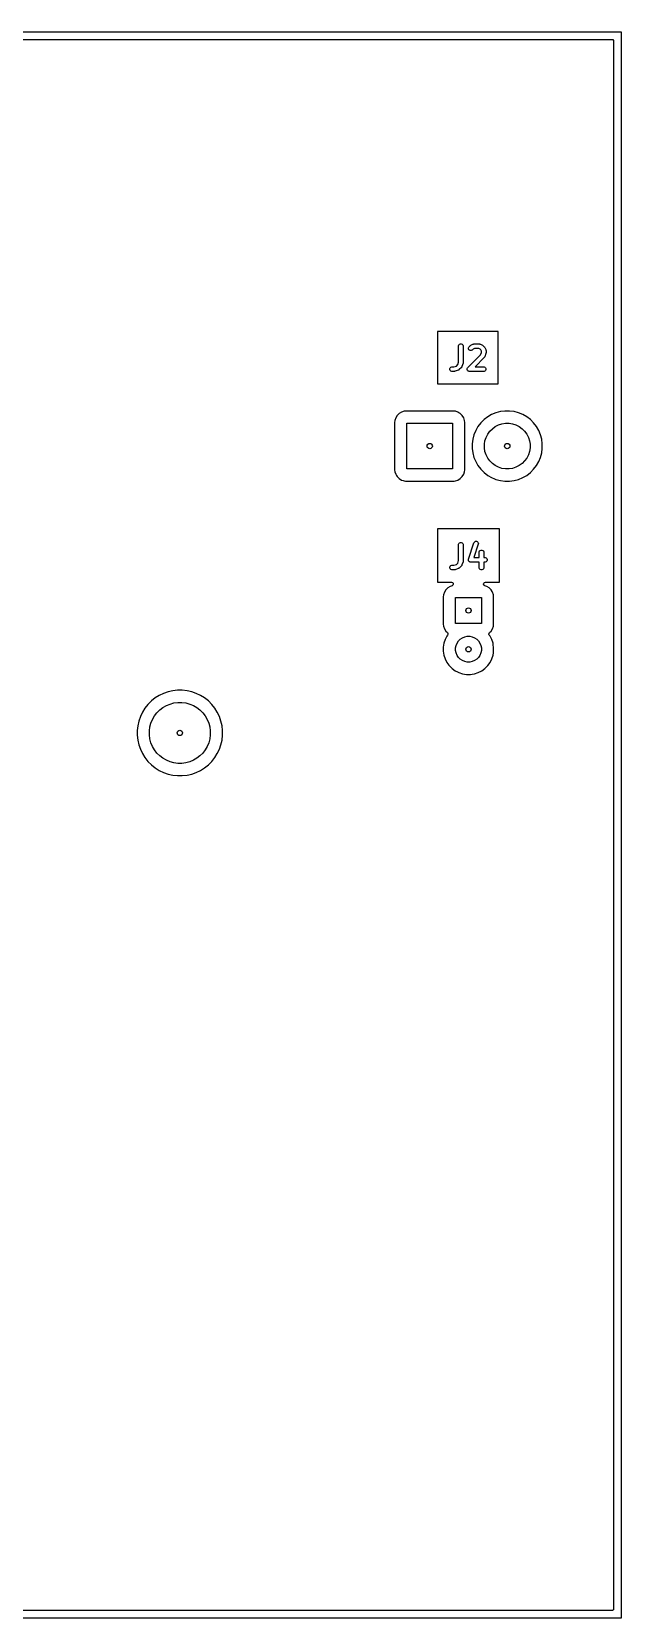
# Model space of a CAD drawing. Extents: x 20 to 124, y -124 to -20.
# Drawn here: x 85.3 to 124, y -124 to -20 of the extents above; entities that cross this region are included whole.
import ezdxf

# ---------------------------------------------------------------- set-up
doc = ezdxf.new("R2010")
doc.units = 0
doc.layers.add('BLACK', color=7, linetype='CONTINUOUS')
doc.layers.add('WHITE', color=7, linetype='CONTINUOUS')

msp = doc.modelspace()

# ---------------------------------------------------------------- linework, layer by layer
at = {"layer": 'BLACK', "linetype": 'CONTINUOUS'}
for p, q in [((20.6245, -20.5005), (123.3755, -20.5005)), ((123.3755, -20.5005), (123.442539, -20.520185)), ((123.442539, -20.520185), (123.488294, -20.572989)), ((123.488294, -20.572989), (123.4995, -20.6245)), ((123.4995, -20.6245), (123.4995, -123.3755)), ((115.937225, -39.658603), (111.953071, -39.658603)), ((111.953071, -39.658603), (111.953071, -43.073053)), ((113.332882, -40.586564), (113.35528, -40.532492)), ((113.35528, -40.532492), (113.396664, -40.491108)), ((113.396664, -40.491108), (113.450736, -40.46871)), ((113.450736, -40.46871), (113.509264, -40.46871)), ((113.509264, -40.46871), (113.563336, -40.491108)), ((113.563336, -40.491108), (113.60472, -40.532492)), ((113.60472, -40.532492), (113.627118, -40.586564)), ((114.114611, -40.561019), (114.127203, -40.553093)), ((114.127203, -40.553093), (114.270061, -40.481664)), ((114.270061, -40.481664), (114.297524, -40.471154)), ((114.297524, -40.471154), (114.302901, -40.470771)), ((114.302901, -40.470771), (114.307879, -40.46871)), ((114.307879, -40.46871), (114.337143, -40.465828)), ((114.337143, -40.465828), (114.694285, -40.465828)), ((114.694285, -40.465828), (114.723549, -40.46871)), ((114.723549, -40.46871), (114.728526, -40.470771)), ((114.728526, -40.470771), (114.733904, -40.471154)), ((114.733904, -40.471154), (114.761367, -40.481664)), ((114.761367, -40.481664), (114.904225, -40.553093)), ((114.904225, -40.553093), (114.916818, -40.56102)), ((115.937225, -43.073053), (115.937225, -39.658603)), ((113.33, -40.615828), (113.332882, -40.586564)), ((113.33, -41.662916), (113.33, -40.615828)), ((113.627118, -40.586564), (113.63, -40.615828)), ((113.63, -40.615828), (113.63, -41.687257)), ((113.945362, -42.009762), (114.777466, -41.177657)), ((113.975739, -40.729422), (113.998136, -40.67535)), ((113.975739, -40.787948), (113.975739, -40.729422)), ((113.998136, -40.84202), (113.975739, -40.787948)), ((113.998136, -40.67535), (114.016791, -40.652619)), ((114.039522, -40.883406), (113.998136, -40.84202)), ((114.016791, -40.652619), (114.088219, -40.581191)), ((114.093594, -40.905803), (114.039522, -40.883406)), ((114.088219, -40.581191), (114.099721, -40.57175)), ((114.15212, -40.905803), (114.093594, -40.905803)), ((114.099721, -40.57175), (114.102317, -40.568758)), ((114.102317, -40.568758), (114.106826, -40.565919)), ((114.106826, -40.565919), (114.110949, -40.562536)), ((114.110949, -40.562536), (114.114611, -40.561019)), ((114.206192, -40.883406), (114.15212, -40.905803)), ((114.228923, -40.864751), (114.206192, -40.883406)), ((114.283139, -40.810535), (114.228923, -40.864751)), ((114.372553, -40.765828), (114.283139, -40.810535)), ((114.658875, -40.765828), (114.372553, -40.765828)), ((115.014637, -41.364751), (114.41356, -41.965828)), ((114.748289, -40.810535), (114.658875, -40.765828)), ((114.785293, -40.847539), (114.748289, -40.810535)), ((114.777466, -41.177657), (114.83, -41.020059)), ((114.83, -40.936952), (114.785293, -40.847539)), ((114.83, -41.020059), (114.83, -40.936952)), ((114.916818, -40.56102), (114.920478, -40.562536)), ((114.920478, -40.562536), (114.924597, -40.565917)), ((114.924597, -40.565917), (114.929111, -40.568758)), ((114.929111, -40.568758), (114.931707, -40.571751)), ((114.931707, -40.571751), (114.943209, -40.581191)), ((114.943209, -40.581191), (115.014637, -40.652619)), ((115.014637, -40.652619), (115.024077, -40.664121)), ((115.033292, -41.342021), (115.014637, -41.364751)), ((115.024077, -40.664121), (115.02707, -40.666717)), ((115.02707, -40.666717), (115.029908, -40.671226)), ((115.029908, -40.671226), (115.033292, -40.675349)), ((115.033292, -40.675349), (115.034808, -40.679011)), ((115.035355, -41.337039), (115.033292, -41.342021)), ((115.034808, -40.679011), (115.042735, -40.691603)), ((115.038885, -41.33297), (115.035355, -41.337039)), ((115.050873, -41.30612), (115.038885, -41.33297)), ((115.042735, -40.691603), (115.114164, -40.834459)), ((115.122302, -41.091835), (115.050873, -41.30612)), ((115.114164, -40.834459), (115.124673, -40.861923)), ((115.125601, -41.077325), (115.122302, -41.091835)), ((115.124673, -40.861923), (115.125054, -40.867297)), ((115.125054, -40.867297), (115.127118, -40.872278)), ((115.127118, -41.073664), (115.125601, -41.077325)), ((115.127118, -40.872278), (115.13, -40.901542)), ((115.12764, -41.068355), (115.127118, -41.073664)), ((115.128822, -41.063161), (115.12764, -41.068355)), ((115.13, -41.0444), (115.128541, -41.059211)), ((115.128541, -41.059211), (115.128822, -41.063161)), ((115.13, -40.901542), (115.13, -41.0444)), ((112.761453, -42.086564), (112.783851, -42.032492)), ((112.761453, -42.145092), (112.761453, -42.086564)), ((112.783851, -42.199164), (112.761453, -42.145092)), ((112.783851, -42.032492), (112.825235, -41.991108)), ((112.825235, -42.240548), (112.783851, -42.199164)), ((112.825235, -41.991108), (112.879307, -41.96871)), ((112.879307, -42.262946), (112.825235, -42.240548)), ((112.879307, -41.96871), (112.908571, -41.965828)), ((112.908571, -42.265828), (112.879307, -42.262946)), ((112.908571, -41.965828), (113.027085, -41.965828)), ((113.051428, -42.265828), (112.908571, -42.265828)), ((113.027085, -41.965828), (113.184687, -41.913294)), ((113.066233, -42.264369), (113.051428, -42.265828)), ((113.070188, -42.264651), (113.066233, -42.264369)), ((113.075389, -42.263468), (113.070188, -42.264651)), ((113.080692, -42.262946), (113.075389, -42.263468)), ((113.084349, -42.26143), (113.080692, -42.262946)), ((113.098862, -42.258131), (113.084349, -42.26143)), ((113.313148, -42.186703), (113.098862, -42.258131)), ((113.184687, -41.913294), (113.277466, -41.820514)), ((113.277466, -41.820514), (113.33, -41.662916)), ((113.339999, -42.174715), (113.313148, -42.186703)), ((113.34407, -42.171183), (113.339999, -42.174715)), ((113.34905, -42.169121), (113.34407, -42.171183)), ((113.37178, -42.150466), (113.34905, -42.169121)), ((113.514637, -42.007608), (113.37178, -42.150466)), ((113.533292, -41.984877), (113.514637, -42.007608)), ((113.535354, -41.979897), (113.533292, -41.984877)), ((113.538885, -41.975827), (113.535354, -41.979897)), ((113.550873, -41.948977), (113.538885, -41.975827)), ((113.622302, -41.734692), (113.550873, -41.948977)), ((113.625601, -41.720182), (113.622302, -41.734692)), ((113.627118, -41.716521), (113.625601, -41.720182)), ((113.62764, -41.711212), (113.627118, -41.716521)), ((113.628822, -41.706018), (113.62764, -41.711212)), ((113.63, -41.687257), (113.628541, -41.702068)), ((113.628541, -41.702068), (113.628822, -41.706018)), ((113.90431, -42.086565), (113.926707, -42.032493)), ((113.90431, -42.145091), (113.90431, -42.086565)), ((113.926707, -42.199163), (113.90431, -42.145091)), ((113.926707, -42.032493), (113.945362, -42.009762)), ((113.968093, -42.240549), (113.926707, -42.199163)), ((113.999767, -42.253668), (113.968093, -42.240549)), ((114.022164, -42.262946), (113.999767, -42.253668)), ((114.051428, -42.265828), (114.022164, -42.262946)), ((114.98, -42.265828), (114.051428, -42.265828)), ((114.41356, -41.965828), (114.98, -41.965828)), ((114.98, -41.965828), (115.009264, -41.96871)), ((115.009264, -42.262946), (114.98, -42.265828)), ((115.009264, -41.96871), (115.063336, -41.991108)), ((115.063336, -42.240548), (115.009264, -42.262946)), ((115.063336, -41.991108), (115.10472, -42.032492)), ((115.10472, -42.199164), (115.063336, -42.240548)), ((115.10472, -42.032492), (115.127118, -42.086564)), ((115.127118, -42.145092), (115.10472, -42.199164)), ((115.127118, -42.086564), (115.127118, -42.145092)), ((111.953071, -43.073053), (115.937225, -43.073053)), ((109.15463, -45.48325), (109.1395, -45.617539)), ((109.1395, -45.617539), (109.1395, -48.70746)), ((109.154631, -45.483245), (109.15463, -45.48325)), ((109.214211, -45.312976), (109.154631, -45.483245)), ((109.310184, -45.160237), (109.214211, -45.312976)), ((109.437737, -45.032684), (109.310184, -45.160237)), ((109.590476, -44.936711), (109.437737, -45.032684)), ((109.760745, -44.877131), (109.590476, -44.936711)), ((109.76075, -44.87713), (109.760745, -44.877131)), ((109.895039, -44.862), (109.76075, -44.87713)), ((109.895046, -44.862), (109.895039, -44.862)), ((112.984954, -44.862), (109.895046, -44.862)), ((109.94, -48.6625), (109.94, -45.6625)), ((109.94, -45.6625), (112.94, -45.6625)), ((112.94, -45.6625), (112.94, -48.6625)), ((112.98496, -44.862), (112.984954, -44.862)), ((113.119249, -44.87713), (112.98496, -44.862)), ((113.119254, -44.877131), (113.119249, -44.87713)), ((113.289523, -44.936711), (113.119254, -44.877131)), ((113.357482, -44.979413), (113.289523, -44.936711)), ((113.442262, -45.032684), (113.357482, -44.979413)), ((113.569816, -45.160238), (113.442262, -45.032684)), ((113.665789, -45.312978), (113.569816, -45.160238)), ((113.725368, -45.483245), (113.665789, -45.312978)), ((113.7405, -45.617546), (113.725368, -45.483245)), ((113.7405, -47.011723), (113.7405, -45.617546)), ((114.786679, -45.642421), (114.603099, -45.881668)), ((114.786685, -45.642414), (114.786679, -45.642421)), ((114.999914, -45.429185), (114.786685, -45.642414)), ((114.999921, -45.429179), (114.999914, -45.429185)), ((115.239168, -45.245599), (114.999921, -45.429179)), ((115.500328, -45.094818), (115.239168, -45.245599)), ((115.500338, -45.094814), (115.500328, -45.094818)), ((115.778939, -44.979413), (115.500338, -45.094814)), ((116.070233, -44.901361), (115.778939, -44.979413)), ((115.945975, -45.776681), (116.169832, -45.703945)), ((116.369206, -44.862001), (116.070233, -44.901361)), ((116.169832, -45.703945), (116.402311, -45.667124)), ((116.369211, -44.862), (116.369206, -44.862001)), ((116.369217, -44.862), (116.369211, -44.862)), ((116.670783, -44.862), (116.369217, -44.862)), ((116.402311, -45.667124), (116.637689, -45.667124)), ((116.637689, -45.667124), (116.870168, -45.703945)), ((116.670788, -44.862), (116.670783, -44.862)), ((116.670793, -44.862001), (116.670788, -44.862)), ((116.969766, -44.901361), (116.670793, -44.862001)), ((116.870168, -45.703945), (117.094025, -45.776681)), ((117.26106, -44.979413), (116.969766, -44.901361)), ((117.539661, -45.094814), (117.26106, -44.979413)), ((117.539671, -45.094818), (117.539661, -45.094814)), ((117.800831, -45.245599), (117.539671, -45.094818)), ((118.040078, -45.429179), (117.800831, -45.245599)), ((118.040085, -45.429185), (118.040078, -45.429179)), ((118.253314, -45.642414), (118.040085, -45.429185)), ((118.25332, -45.642421), (118.253314, -45.642414)), ((118.4369, -45.881668), (118.25332, -45.642421)), ((114.258861, -46.712733), (114.219501, -47.011706)), ((114.336913, -46.421439), (114.258861, -46.712733)), ((114.452314, -46.142838), (114.336913, -46.421439)), ((114.452318, -46.142828), (114.452314, -46.142838)), ((114.603099, -45.881668), (114.452318, -46.142828)), ((115.061445, -46.812332), (115.134181, -46.588475)), ((115.134181, -46.588475), (115.24104, -46.378752)), ((115.24104, -46.378752), (115.379391, -46.188328)), ((115.379391, -46.188328), (115.545828, -46.021891)), ((115.545828, -46.021891), (115.736252, -45.88354)), ((115.736252, -45.88354), (115.945975, -45.776681)), ((117.094025, -45.776681), (117.303748, -45.88354)), ((117.303748, -45.88354), (117.494172, -46.021891)), ((117.494172, -46.021891), (117.660609, -46.188328)), ((117.660609, -46.188328), (117.79896, -46.378752)), ((117.79896, -46.378752), (117.905819, -46.588475)), ((117.905819, -46.588475), (117.978555, -46.812332)), ((118.587683, -46.142832), (118.4369, -45.881668)), ((118.703087, -46.421442), (118.587683, -46.142832)), ((118.781138, -46.712732), (118.703087, -46.421442)), ((118.8205, -47.011717), (118.781138, -46.712732)), ((113.7405, -48.707454), (113.7405, -47.011723)), ((114.219501, -47.011706), (114.2195, -47.011723)), ((114.2195, -47.011723), (114.2195, -47.313276)), ((114.2195, -47.313276), (114.219501, -47.313293)), ((114.219501, -47.313293), (114.258861, -47.612266)), ((114.258861, -47.612266), (114.336913, -47.90356)), ((115.024624, -47.044811), (115.061445, -46.812332)), ((115.024624, -47.280189), (115.024624, -47.044811)), ((115.061445, -47.512668), (115.024624, -47.280189)), ((115.134181, -47.736525), (115.061445, -47.512668)), ((115.24104, -47.946248), (115.134181, -47.736525)), ((117.905819, -47.736525), (117.79896, -47.946248)), ((117.978555, -47.512668), (117.905819, -47.736525)), ((117.978555, -46.812332), (118.015376, -47.044811)), ((118.015376, -47.280189), (117.978555, -47.512668)), ((118.015376, -47.044811), (118.015376, -47.280189)), ((118.703087, -47.903558), (118.781138, -47.612268)), ((118.781138, -47.612268), (118.8205, -47.313283)), ((118.8205, -47.313283), (118.8205, -47.011717)), ((109.1395, -48.70746), (109.15463, -48.841749)), ((109.15463, -48.841749), (109.154631, -48.841754)), ((109.154631, -48.841754), (109.214211, -49.012023)), ((112.94, -48.6625), (109.94, -48.6625)), ((113.665789, -49.012022), (113.725368, -48.841755)), ((113.725368, -48.841755), (113.7405, -48.707454)), ((114.336913, -47.90356), (114.452314, -48.182161)), ((114.452314, -48.182161), (114.452318, -48.182171)), ((114.452318, -48.182171), (114.603099, -48.443331)), ((114.603099, -48.443331), (114.786679, -48.682578)), ((114.786679, -48.682578), (114.786685, -48.682585)), ((114.786685, -48.682585), (114.999914, -48.895814)), ((115.379391, -48.136672), (115.24104, -47.946248)), ((115.545828, -48.303109), (115.379391, -48.136672)), ((115.736252, -48.44146), (115.545828, -48.303109)), ((115.945975, -48.548319), (115.736252, -48.44146)), ((116.169832, -48.621055), (115.945975, -48.548319)), ((116.402311, -48.657876), (116.169832, -48.621055)), ((116.637689, -48.657876), (116.402311, -48.657876)), ((116.870168, -48.621055), (116.637689, -48.657876)), ((117.094025, -48.548319), (116.870168, -48.621055)), ((117.303748, -48.44146), (117.094025, -48.548319)), ((117.494172, -48.303109), (117.303748, -48.44146)), ((117.660609, -48.136672), (117.494172, -48.303109)), ((117.79896, -47.946248), (117.660609, -48.136672)), ((118.04008, -48.895819), (118.253319, -48.68258)), ((118.253319, -48.68258), (118.4369, -48.443332)), ((118.4369, -48.443332), (118.587683, -48.182168)), ((118.587683, -48.182168), (118.703087, -47.903558)), ((109.214211, -49.012023), (109.256547, -49.0794)), ((109.256547, -49.0794), (109.310184, -49.164762)), ((109.310184, -49.164762), (109.437738, -49.292316)), ((109.437738, -49.292316), (109.590478, -49.388289)), ((109.590478, -49.388289), (109.6915, -49.423638)), ((109.6915, -49.423638), (109.760745, -49.447868)), ((109.760745, -49.447868), (109.76075, -49.447869)), ((109.76075, -49.447869), (109.851246, -49.458065)), ((109.851246, -49.458065), (109.89504, -49.462999)), ((109.89504, -49.462999), (109.895043, -49.463)), ((109.895043, -49.463), (109.895046, -49.463)), ((109.895046, -49.463), (112.984957, -49.463)), ((112.984957, -49.463), (112.984958, -49.462999)), ((112.984958, -49.462999), (113.052104, -49.455434)), ((113.052104, -49.455434), (113.119249, -49.447869)), ((113.119249, -49.447869), (113.119252, -49.447868)), ((113.119252, -49.447868), (113.119255, -49.447868)), ((113.119255, -49.447868), (113.289522, -49.388289)), ((113.289522, -49.388289), (113.442262, -49.292316)), ((113.442262, -49.292316), (113.569816, -49.164762)), ((113.569816, -49.164762), (113.665789, -49.012022)), ((114.999914, -48.895814), (114.999921, -48.89582)), ((114.999921, -48.89582), (115.239168, -49.0794)), ((115.239168, -49.0794), (115.500328, -49.230181)), ((115.500328, -49.230181), (115.500329, -49.230181)), ((115.500329, -49.230181), (115.500332, -49.230183)), ((115.500332, -49.230183), (115.686072, -49.307119)), ((115.686072, -49.307119), (115.778939, -49.345586)), ((115.778939, -49.345586), (115.77894, -49.345586)), ((115.77894, -49.345586), (115.778942, -49.345587)), ((115.778942, -49.345587), (116.070232, -49.423638)), ((116.070232, -49.423638), (116.369217, -49.463)), ((116.369217, -49.463), (116.369224, -49.463)), ((116.369224, -49.463), (116.670776, -49.463)), ((116.670776, -49.463), (116.670783, -49.463)), ((116.670783, -49.463), (116.969768, -49.423638)), ((116.969768, -49.423638), (117.261058, -49.345587)), ((117.261058, -49.345587), (117.539668, -49.230183)), ((117.539668, -49.230183), (117.800832, -49.0794)), ((117.800832, -49.0794), (118.04008, -48.895819)), ((116.006928, -52.592176), (111.953071, -52.592176)), ((111.953071, -52.592176), (111.953071, -56.078053)), ((116.006928, -56.078053), (116.006928, -52.592176)), ((113.33, -53.620828), (113.332882, -53.591564)), ((113.33, -54.667916), (113.33, -53.620828)), ((113.332882, -53.591564), (113.35528, -53.537492)), ((113.35528, -53.537492), (113.396664, -53.496108)), ((113.396664, -53.496108), (113.450736, -53.47371)), ((113.450736, -53.47371), (113.509264, -53.47371)), ((113.509264, -53.47371), (113.563336, -53.496108)), ((113.563336, -53.496108), (113.60472, -53.537492)), ((113.60472, -53.537492), (113.627118, -53.591564)), ((113.627118, -53.591564), (113.63, -53.620828)), ((113.63, -53.620828), (113.63, -54.692257)), ((113.980555, -54.573394), (114.337697, -53.501966)), ((114.622302, -53.596835), (114.33097, -54.470828)), ((114.337697, -53.501966), (114.349686, -53.475115)), ((114.349686, -53.475115), (114.388033, -53.430901)), ((114.388033, -53.430901), (114.44038, -53.404727)), ((114.44038, -53.404727), (114.49876, -53.400578)), ((114.49876, -53.400578), (114.554285, -53.419086)), ((114.554285, -53.419086), (114.598499, -53.457434)), ((114.598499, -53.457434), (114.624673, -53.509781)), ((114.628822, -53.568161), (114.622302, -53.596835)), ((114.624673, -53.509781), (114.628822, -53.568161)), ((114.690025, -54.091564), (114.712423, -54.037492)), ((114.712423, -54.037492), (114.753807, -53.996108)), ((114.753807, -53.996108), (114.807879, -53.97371)), ((114.807879, -53.97371), (114.866407, -53.97371)), ((114.866407, -53.97371), (114.920479, -53.996108)), ((114.920479, -53.996108), (114.961863, -54.037492)), ((114.961863, -54.037492), (114.984261, -54.091564)), ((112.761453, -55.091564), (112.783851, -55.037492)), ((112.761453, -55.150092), (112.761453, -55.091564)), ((112.783851, -55.037492), (112.825235, -54.996108)), ((112.825235, -54.996108), (112.879307, -54.97371)), ((112.879307, -54.97371), (112.908571, -54.970828)), ((112.908571, -54.970828), (113.027085, -54.970828)), ((113.027085, -54.970828), (113.184687, -54.918294)), ((113.184687, -54.918294), (113.277466, -54.825514)), ((113.277466, -54.825514), (113.33, -54.667916)), ((113.514637, -55.012608), (113.37178, -55.155466)), ((113.533292, -54.989877), (113.514637, -55.012608)), ((113.535354, -54.984897), (113.533292, -54.989877)), ((113.538885, -54.980827), (113.535354, -54.984897)), ((113.550873, -54.953977), (113.538885, -54.980827)), ((113.622302, -54.739692), (113.550873, -54.953977)), ((113.625601, -54.725182), (113.622302, -54.739692)), ((113.627118, -54.721521), (113.625601, -54.725182)), ((113.62764, -54.716212), (113.627118, -54.721521)), ((113.628822, -54.711018), (113.62764, -54.716212)), ((113.63, -54.692257), (113.628541, -54.707068)), ((113.628541, -54.707068), (113.628822, -54.711018)), ((113.974035, -54.602067), (113.975739, -54.594573)), ((113.975739, -54.626044), (113.974035, -54.602067)), ((113.975739, -54.591564), (113.977256, -54.587901)), ((113.975739, -54.594573), (113.975739, -54.591564)), ((113.975739, -54.650092), (113.975739, -54.626044)), ((113.977801, -54.655072), (113.975739, -54.650092)), ((113.977256, -54.587901), (113.980555, -54.573394)), ((113.978184, -54.660448), (113.977801, -54.655072)), ((113.988936, -54.681952), (113.978184, -54.660448)), ((113.998137, -54.704164), (113.988936, -54.681952)), ((114.001947, -54.707974), (113.998137, -54.704164)), ((114.004358, -54.712795), (114.001947, -54.707974)), ((114.022519, -54.728546), (114.004358, -54.712795)), ((114.039521, -54.745548), (114.022519, -54.728546)), ((114.0445, -54.74761), (114.039521, -54.745548)), ((114.048572, -54.751142), (114.0445, -54.74761)), ((114.071378, -54.758744), (114.048572, -54.751142)), ((114.093593, -54.767946), (114.071378, -54.758744)), ((114.101244, -54.768699), (114.093593, -54.767946)), ((114.104096, -54.76965), (114.101244, -54.768699)), ((114.108045, -54.769369), (114.104096, -54.76965)), ((114.122857, -54.770828), (114.108045, -54.769369)), ((114.687143, -54.770828), (114.122857, -54.770828)), ((114.33097, -54.470828), (114.687143, -54.470828)), ((114.687143, -54.120828), (114.690025, -54.091564)), ((114.687143, -54.470828), (114.687143, -54.120828)), ((114.687143, -55.120828), (114.687143, -54.770828)), ((114.984261, -54.091564), (114.987143, -54.120828)), ((114.987143, -54.120828), (114.987143, -54.470828)), ((114.987143, -54.470828), (115.051428, -54.470828)), ((115.051428, -54.770828), (114.987143, -54.770828)), ((114.987143, -54.770828), (114.987143, -55.120828)), ((115.051428, -54.470828), (115.080692, -54.47371)), ((115.080692, -54.767946), (115.051428, -54.770828)), ((115.080692, -54.47371), (115.134764, -54.496108)), ((115.134764, -54.745548), (115.080692, -54.767946)), ((115.134764, -54.496108), (115.176148, -54.537492)), ((115.176148, -54.704164), (115.134764, -54.745548)), ((115.176148, -54.537492), (115.198546, -54.591564)), ((115.198546, -54.650092), (115.176148, -54.704164)), ((115.198546, -54.591564), (115.198546, -54.650092)), ((111.953071, -56.078053), (112.861313, -56.078053)), ((112.783851, -55.204164), (112.761453, -55.150092)), ((112.825235, -55.245548), (112.783851, -55.204164)), ((112.879307, -55.267946), (112.825235, -55.245548)), ((112.861313, -56.078053), (112.928352, -56.097738)), ((112.908571, -55.270828), (112.879307, -55.267946)), ((113.051428, -55.270828), (112.908571, -55.270828)), ((112.928352, -56.097738), (112.974107, -56.150542)), ((112.974107, -56.150542), (112.984051, -56.2197)), ((113.066233, -55.269369), (113.051428, -55.270828)), ((113.070188, -55.269651), (113.066233, -55.269369)), ((113.075389, -55.268468), (113.070188, -55.269651)), ((113.080692, -55.267946), (113.075389, -55.268468)), ((113.084349, -55.26643), (113.080692, -55.267946)), ((113.098862, -55.263131), (113.084349, -55.26643)), ((113.313148, -55.191703), (113.098862, -55.263131)), ((113.339999, -55.179715), (113.313148, -55.191703)), ((113.34407, -55.176183), (113.339999, -55.179715)), ((113.34905, -55.174121), (113.34407, -55.176183)), ((113.37178, -55.155466), (113.34905, -55.174121)), ((114.690025, -55.150092), (114.687143, -55.120828)), ((114.712423, -55.204164), (114.690025, -55.150092)), ((114.753807, -55.245548), (114.712423, -55.204164)), ((114.807879, -55.267946), (114.753807, -55.245548)), ((114.866407, -55.267946), (114.807879, -55.267946)), ((114.920479, -55.245548), (114.866407, -55.267946)), ((114.961863, -55.204164), (114.920479, -55.245548)), ((114.984261, -55.150092), (114.961863, -55.204164)), ((114.975209, -56.21342), (114.988665, -56.144859)), ((114.987143, -55.120828), (114.984261, -55.150092)), ((114.988665, -56.144859), (115.037052, -56.094456)), ((115.037052, -56.094456), (115.098687, -56.078053)), ((115.098687, -56.078053), (116.006928, -56.078053)), ((112.34463, -56.90825), (112.3295, -57.042539)), ((112.3295, -57.042539), (112.3295, -58.83246)), ((112.344631, -56.908245), (112.34463, -56.90825)), ((112.404211, -56.737976), (112.344631, -56.908245)), ((112.500184, -56.585237), (112.404211, -56.737976)), ((112.627737, -56.457684), (112.500184, -56.585237)), ((112.780478, -56.36171), (112.627737, -56.457684)), ((112.902267, -56.319095), (112.780478, -56.36171)), ((112.955026, -56.283256), (112.902267, -56.319095)), ((112.984051, -56.2197), (112.955026, -56.283256)), ((113.13, -58.7875), (113.13, -57.0875)), ((113.13, -57.0875), (114.83, -57.0875)), ((114.83, -57.0875), (114.83, -58.7875)), ((115.000956, -56.278373), (114.975209, -56.21342)), ((115.057733, -56.319095), (115.000956, -56.278373)), ((115.179521, -56.36171), (115.057733, -56.319095)), ((115.332262, -56.457684), (115.179521, -56.36171)), ((115.459815, -56.585237), (115.332262, -56.457684)), ((115.524744, -56.688571), (115.459815, -56.585237)), ((115.555789, -56.737978), (115.524744, -56.688571)), ((115.615368, -56.908245), (115.555789, -56.737978)), ((115.6305, -57.042546), (115.615368, -56.908245)), ((115.6305, -58.832454), (115.6305, -57.042546)), ((112.3295, -58.83246), (112.34463, -58.966749)), ((112.34463, -58.966749), (112.344631, -58.966754)), ((112.344631, -58.966754), (112.404211, -59.137023)), ((112.404211, -59.137023), (112.500184, -59.289762)), ((114.83, -58.7875), (113.13, -58.7875)), ((115.459816, -59.289762), (115.555789, -59.137022)), ((115.555789, -59.137022), (115.615368, -58.966755)), ((115.615368, -58.966755), (115.6305, -58.832454)), ((112.37014, -60.091006), (112.3295, -60.347597)), ((112.450422, -59.843923), (112.37014, -60.091006)), ((112.568367, -59.612446), (112.450422, -59.843923)), ((112.500184, -59.289762), (112.600576, -59.390154)), ((112.613214, -59.550719), (112.568367, -59.612446)), ((112.600576, -59.390154), (112.634061, -59.451477)), ((112.629077, -59.521169), (112.613214, -59.550719)), ((112.634061, -59.451477), (112.629077, -59.521169)), ((113.134093, -60.394185), (113.166601, -60.230758)), ((113.166601, -60.230758), (113.230367, -60.076813)), ((113.230367, -60.076813), (113.322941, -59.938266)), ((113.322941, -59.938266), (113.440766, -59.820441)), ((113.440766, -59.820441), (113.579313, -59.727867)), ((113.579313, -59.727867), (113.733258, -59.664101)), ((113.733258, -59.664101), (113.896685, -59.631593)), ((113.896685, -59.631593), (114.063315, -59.631593)), ((114.063315, -59.631593), (114.226742, -59.664101)), ((114.226742, -59.664101), (114.380687, -59.727867)), ((114.380687, -59.727867), (114.519234, -59.820441)), ((114.519234, -59.820441), (114.637059, -59.938266)), ((114.637059, -59.938266), (114.729633, -60.076813)), ((114.729633, -60.076813), (114.793399, -60.230758)), ((114.793399, -60.230758), (114.825907, -60.394185)), ((115.323306, -59.484916), (115.339131, -59.416862)), ((115.346785, -59.550719), (115.323306, -59.484916)), ((115.339131, -59.416862), (115.359423, -59.390155)), ((115.391632, -59.612446), (115.346785, -59.550719)), ((115.359423, -59.390155), (115.359424, -59.390154)), ((115.359424, -59.390154), (115.459816, -59.289762)), ((115.391633, -59.612448), (115.391632, -59.612446)), ((115.509577, -59.843923), (115.391633, -59.612448)), ((115.509577, -59.843925), (115.509577, -59.843923)), ((115.509579, -59.843928), (115.509577, -59.843925)), ((115.58986, -60.091007), (115.509579, -59.843928)), ((115.608947, -60.211521), (115.58986, -60.091007)), ((115.6305, -60.347597), (115.608947, -60.211521)), ((112.3295, -60.347597), (112.3295, -60.607402)), ((112.3295, -60.607402), (112.37014, -60.863993)), ((112.37014, -60.863993), (112.450422, -61.111076)), ((112.450422, -61.111076), (112.568368, -61.342554)), ((112.568368, -61.342554), (112.694928, -61.516749)), ((113.134093, -60.560815), (113.134093, -60.394185)), ((113.166601, -60.724242), (113.134093, -60.560815)), ((113.230367, -60.878187), (113.166601, -60.724242)), ((113.322941, -61.016734), (113.230367, -60.878187)), ((113.440766, -61.134559), (113.322941, -61.016734)), ((113.579313, -61.227133), (113.440766, -61.134559)), ((113.733258, -61.290899), (113.579313, -61.227133)), ((113.896685, -61.323407), (113.733258, -61.290899)), ((114.063315, -61.323407), (113.896685, -61.323407)), ((114.226742, -61.290899), (114.063315, -61.323407)), ((114.380687, -61.227133), (114.226742, -61.290899)), ((114.519234, -61.134559), (114.380687, -61.227133)), ((114.637059, -61.016734), (114.519234, -61.134559)), ((114.729633, -60.878187), (114.637059, -61.016734)), ((114.793399, -60.724242), (114.729633, -60.878187)), ((114.825907, -60.560815), (114.793399, -60.724242)), ((114.825907, -60.394185), (114.825907, -60.560815)), ((115.238931, -61.552729), (115.391634, -61.342551)), ((115.391634, -61.342551), (115.509579, -61.111072)), ((115.509579, -61.111072), (115.58986, -60.863993)), ((115.58986, -60.863993), (115.612539, -60.720798)), ((115.612539, -60.720798), (115.6305, -60.607402)), ((115.6305, -60.607402), (115.6305, -60.347597)), ((112.694928, -61.516749), (112.721069, -61.552729)), ((112.721069, -61.552729), (112.904771, -61.736431)), ((112.904771, -61.736431), (113.114949, -61.889134)), ((113.114949, -61.889134), (113.262445, -61.964287)), ((113.262445, -61.964287), (113.346423, -62.007077)), ((113.346423, -62.007077), (113.346425, -62.007077)), ((113.346425, -62.007077), (113.346428, -62.007079)), ((113.346428, -62.007079), (113.593507, -62.08736)), ((113.593507, -62.08736), (113.725706, -62.108297)), ((113.725706, -62.108297), (113.850098, -62.128)), ((113.850098, -62.128), (113.850103, -62.128)), ((113.850103, -62.128), (114.109902, -62.128)), ((114.109902, -62.128), (114.223298, -62.110039)), ((114.223298, -62.110039), (114.366493, -62.08736)), ((114.366493, -62.08736), (114.613572, -62.007079)), ((114.613572, -62.007079), (114.845051, -61.889134)), ((114.845051, -61.889134), (115.055229, -61.736431)), ((115.055229, -61.736431), (115.238931, -61.552729)), ((93.981604, -63.371098), (93.698213, -63.507572)), ((94.278498, -63.267211), (93.981604, -63.371098)), ((94.2785, -63.26721), (94.278498, -63.267211)), ((94.585156, -63.197218), (94.2785, -63.26721)), ((94.585172, -63.197216), (94.585156, -63.197218)), ((94.897722, -63.162), (94.585172, -63.197216)), ((94.897727, -63.162), (94.897722, -63.162)), ((95.212273, -63.162), (94.897727, -63.162)), ((95.212277, -63.162), (95.212273, -63.162)), ((95.524827, -63.197216), (95.212277, -63.162)), ((95.524843, -63.197218), (95.524827, -63.197216)), ((95.831499, -63.26721), (95.524843, -63.197218)), ((95.831501, -63.267211), (95.831499, -63.26721)), ((96.128395, -63.371098), (95.831501, -63.267211)), ((96.411786, -63.507572), (96.128395, -63.371098)), ((92.767422, -64.339378), (92.600072, -64.605713)), ((92.963538, -64.093456), (92.767422, -64.339378)), ((93.185956, -63.871038), (92.963538, -64.093456)), ((93.431878, -63.674922), (93.185956, -63.871038)), ((93.698213, -63.507572), (93.431878, -63.674922)), ((93.55132, -64.643808), (93.736308, -64.45882)), ((93.736308, -64.45882), (93.94386, -64.299561)), ((93.94386, -64.299561), (94.170423, -64.168755)), ((94.170423, -64.168755), (94.412121, -64.06864)), ((94.412121, -64.06864), (94.664819, -64.000929)), ((94.664819, -64.000929), (94.924194, -63.966782)), ((94.924194, -63.966782), (95.185806, -63.966782)), ((95.185806, -63.966782), (95.445181, -64.000929)), ((95.445181, -64.000929), (95.697879, -64.06864)), ((95.697879, -64.06864), (95.939577, -64.168755)), ((95.939577, -64.168755), (96.16614, -64.299561)), ((96.16614, -64.299561), (96.373692, -64.45882)), ((96.373692, -64.45882), (96.55868, -64.643808)), ((96.411789, -63.507574), (96.411786, -63.507572)), ((96.678123, -63.674923), (96.411789, -63.507574)), ((96.924044, -63.871039), (96.678123, -63.674923)), ((97.146461, -64.093456), (96.924044, -63.871039)), ((97.342577, -64.339377), (97.146461, -64.093456)), ((97.509926, -64.605711), (97.342577, -64.339377)), ((92.289716, -65.492672), (92.2545, -65.805222)), ((92.289718, -65.492656), (92.289716, -65.492672)), ((92.35971, -65.186), (92.289718, -65.492656)), ((92.359711, -65.185998), (92.35971, -65.186)), ((92.463598, -64.889104), (92.359711, -65.185998)), ((92.600072, -64.605713), (92.463598, -64.889104)), ((93.093429, -65.572319), (93.16114, -65.319621)), ((93.16114, -65.319621), (93.261255, -65.077923)), ((93.261255, -65.077923), (93.392061, -64.85136)), ((93.392061, -64.85136), (93.55132, -64.643808)), ((96.55868, -64.643808), (96.717939, -64.85136)), ((96.717939, -64.85136), (96.848745, -65.077923)), ((96.848745, -65.077923), (96.94886, -65.319621)), ((96.94886, -65.319621), (97.016571, -65.572319)), ((97.646402, -64.889106), (97.509926, -64.605711)), ((97.750289, -65.186), (97.646402, -64.889106)), ((97.820282, -65.49266), (97.750289, -65.186)), ((97.8555, -65.805227), (97.820282, -65.49266)), ((92.2545, -65.805222), (92.2545, -66.119777)), ((92.2545, -66.119777), (92.289716, -66.432327)), ((92.289716, -66.432327), (92.289718, -66.432343)), ((92.289718, -66.432343), (92.35971, -66.738999)), ((93.059282, -65.831694), (93.093429, -65.572319)), ((93.059282, -66.093306), (93.059282, -65.831694)), ((93.093429, -66.352681), (93.059282, -66.093306)), ((93.16114, -66.605379), (93.093429, -66.352681)), ((97.016571, -66.352681), (96.94886, -66.605379)), ((97.016571, -65.572319), (97.050718, -65.831694)), ((97.050718, -66.093306), (97.016571, -66.352681)), ((97.050718, -65.831694), (97.050718, -66.093306)), ((97.750289, -66.739), (97.820282, -66.43234)), ((97.820282, -66.43234), (97.8555, -66.119773)), ((97.8555, -66.119773), (97.8555, -65.805227)), ((92.35971, -66.738999), (92.359711, -66.739001)), ((92.359711, -66.739001), (92.463598, -67.035895)), ((92.463598, -67.035895), (92.600072, -67.319286)), ((92.600072, -67.319286), (92.600074, -67.319289)), ((92.600074, -67.319289), (92.767423, -67.585623)), ((92.767423, -67.585623), (92.963539, -67.831544)), ((93.261255, -66.847077), (93.16114, -66.605379)), ((93.392061, -67.07364), (93.261255, -66.847077)), ((93.55132, -67.281192), (93.392061, -67.07364)), ((93.736308, -67.46618), (93.55132, -67.281192)), ((93.94386, -67.625439), (93.736308, -67.46618)), ((96.373692, -67.46618), (96.16614, -67.625439)), ((96.55868, -67.281192), (96.373692, -67.46618)), ((96.717939, -67.07364), (96.55868, -67.281192)), ((96.848745, -66.847077), (96.717939, -67.07364)), ((96.94886, -66.605379), (96.848745, -66.847077)), ((97.146461, -67.831544), (97.342577, -67.585623)), ((97.342577, -67.585623), (97.509926, -67.319289)), ((97.509926, -67.319289), (97.646402, -67.035894)), ((97.646402, -67.035894), (97.750289, -66.739)), ((92.963539, -67.831544), (93.185956, -68.053961)), ((93.185956, -68.053961), (93.431877, -68.250077)), ((93.431877, -68.250077), (93.698211, -68.417426)), ((93.698211, -68.417426), (93.981606, -68.553902)), ((94.170423, -67.756245), (93.94386, -67.625439)), ((93.981606, -68.553902), (94.2785, -68.657789)), ((94.412121, -67.85636), (94.170423, -67.756245)), ((94.664819, -67.924071), (94.412121, -67.85636)), ((94.924194, -67.958218), (94.664819, -67.924071)), ((95.185806, -67.958218), (94.924194, -67.958218)), ((95.445181, -67.924071), (95.185806, -67.958218)), ((95.697879, -67.85636), (95.445181, -67.924071)), ((95.939577, -67.756245), (95.697879, -67.85636)), ((95.8315, -68.657789), (96.128394, -68.553902)), ((96.16614, -67.625439), (95.939577, -67.756245)), ((96.128394, -68.553902), (96.411789, -68.417426)), ((96.411789, -68.417426), (96.678123, -68.250077)), ((96.678123, -68.250077), (96.924044, -68.053961)), ((96.924044, -68.053961), (97.146461, -67.831544)), ((94.2785, -68.657789), (94.58516, -68.727782)), ((94.58516, -68.727782), (94.897723, -68.762999)), ((94.897723, -68.762999), (94.897724, -68.763)), ((94.897724, -68.763), (94.897727, -68.763)), ((94.897727, -68.763), (95.212276, -68.763)), ((95.212276, -68.762999), (95.52484, -68.727782)), ((95.212276, -68.763), (95.212276, -68.762999)), ((95.52484, -68.727782), (95.8315, -68.657789)), ((123.3755, -123.4995), (20.6245, -123.4995)), ((123.427011, -123.488294), (123.3755, -123.4995)), ((123.479815, -123.442539), (123.427011, -123.488294)), ((123.4995, -123.3755), (123.479815, -123.442539))]:
    msp.add_line(p, q, dxfattribs=at)
at = {"layer": 'BLACK'}
for centre in [(111.44, -47.1625), (116.52, -47.1625), (113.98, -57.9375), (113.98, -60.4775), (95.055, -65.9625)]:
    msp.add_circle(centre, 0.175, dxfattribs=at)
at = {"layer": 'WHITE', "linetype": 'CONTINUOUS'}
for p, q in [((20, -20), (124, -20)), ((124, -20), (124, -124)), ((124, -124), (20, -124))]:
    msp.add_line(p, q, dxfattribs=at)
at = {"layer": 'WHITE'}
for centre in [(111.44, -47.1625), (116.52, -47.1625), (113.98, -57.9375), (113.98, -60.4775), (95.055, -65.9625)]:
    msp.add_circle(centre, 0.175, dxfattribs=at)

doc.saveas('drawing.dxf')
